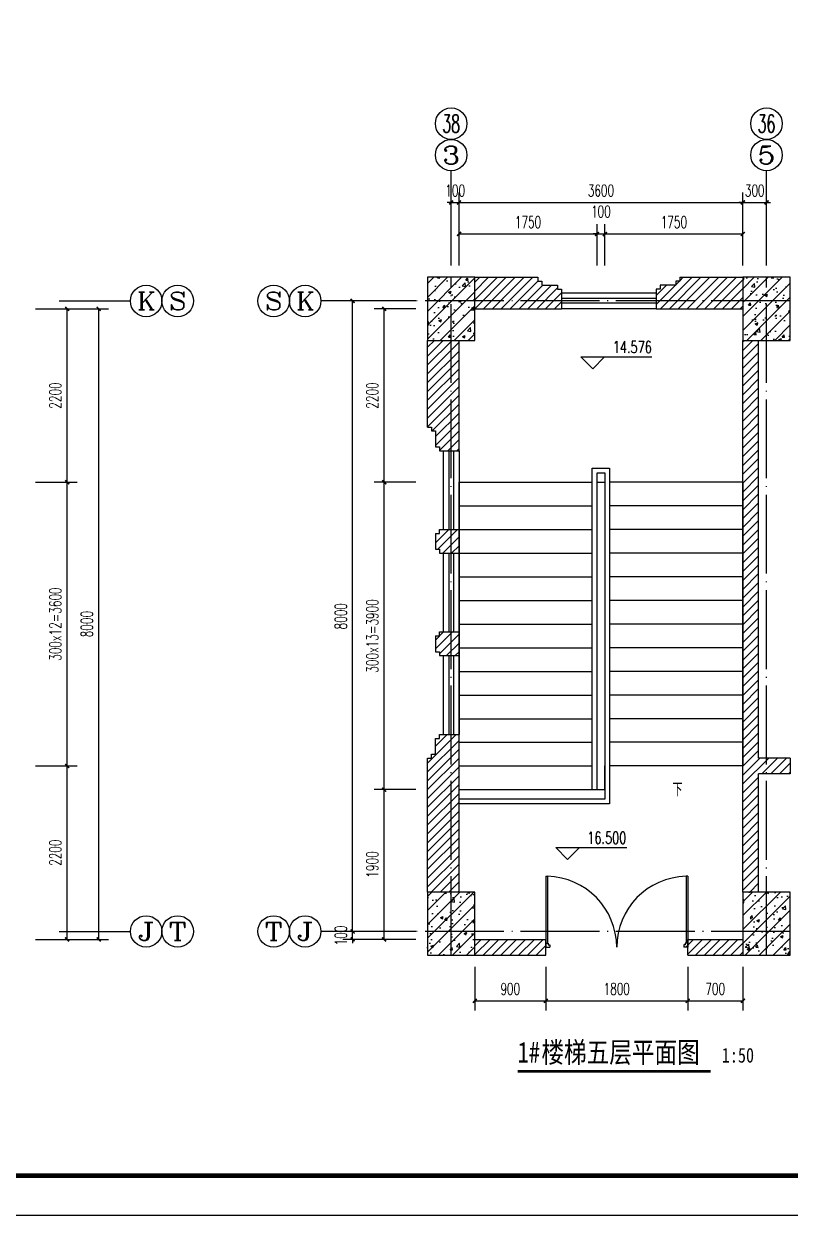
# Model space of a CAD drawing. Extents: x 307762 to 522490, y -326758 to -245675.
# Drawn here: x 316456 to 326177, y -275375 to -260260 of the extents above; entities that cross this region are included whole.
import ezdxf
from ezdxf.enums import TextEntityAlignment as Align

# ---------------------------------------------------------------- set-up
doc = ezdxf.new("R2010")
doc.units = 0
doc.header["$LTSCALE"] = 1000
doc.header["$MEASUREMENT"] = 0
doc.linetypes.add('DOTE', pattern=[2.42, 2, -0.2, 0.02, -0.2])
doc.layers.get('0').update_dxf_attribs({"linetype": 'CONTINUOUS'})
doc.layers.get('Defpoints').update_dxf_attribs({"color": 6, "linetype": 'CONTINUOUS'})
for name, color, linetype in [('A-墙线', 2, 'CONTINUOUS'), ('A-外窗', 145, 'CONTINUOUS'), ('A-门', 167, 'CONTINUOUS'), ('AXIS', 3, 'CONTINUOUS'), ('AXIS_TEXT', 7, 'CONTINUOUS'), ('COLUMN', 2, 'CONTINUOUS'), ('DIM_ELEV', 3, 'CONTINUOUS'), ('DIM_SYMB', 3, 'CONTINUOUS'), ('DOTE', 1, 'DOTE'), ('PUB_DIM', 3, 'CONTINUOUS'), ('PUB_HATCH', 250, 'CONTINUOUS'), ('PUB_TEXT', 7, 'CONTINUOUS'), ('STAIR', 4, 'CONTINUOUS'), ('图框', 85, 'CONTINUOUS')]:
    doc.layers.add(name, color=color, linetype=linetype)
doc.styles.add('_TCH_AXIS', font='COMPLEX', dxfattribs={"bigfont": 'GBCBIG'})
doc.styles.add('_TCH_DIM', font='SIMPLEX', dxfattribs={"bigfont": 'GBCBIG'})
doc.styles.add('COMPLEX', font='COMPLEX')
doc.styles.add('DIM_FONT', font='SIMPLEX.shx', dxfattribs={"width": 0.65})
doc.styles.add('房间名称', font='simhei.ttf', dxfattribs={"width": 0.8})
doc.dimstyles.new('DIMN50', dxfattribs={"dimscale": 0.5, "dimtxt": 300, "dimasz": 100, "dimexe": 250, "dimexo": 300, "dimgap": 150, "dimtad": 1, "dimdec": 0, "dimzin": 0, "dimdsep": 46, "dimtxsty": 'DIM_FONT', "dimblk": 'ARCHTICK', "dimcen": 0.09, "dimclrt": 7, "dimazin": 2, "dimtfac": 1, "dimtdec": 0, "dimtix": 1, "dimtmove": 2, "dimatfit": 3, "dimfxl": 0, "dimtolj": 1, "dimtzin": 0, "dimarcsym": 0})
pattern_1 = [(45, (0, 0), (-88.388348, 88.388348), []), (50, (0, 0), (358.6301, -31.37607), [37.5, -412.5]), (355, (0, 0), (-69.37567, 376.09607), [30, -330]), (100.4514, (29.9, -2.6), (289.2547, 344.71977), [31.8701, -350.57106]), (46.1842, (0, 100), (533.62052, -82.7595), [56.25, -618.75]), (96.6356, (44.47, 93.1), (467.33135, 487.05894), [47.80514, -525.8565]), (351.1842, (0, 100), (467.331, 487.0593), [45, -495]), (21, (50, 75), (298.45353, -201.30945), [37.5, -412.5]), (326, (50, 75), (121.65767, 362.57502), [30, -330]), (71.4514, (74.87, 58.22), (420.11131, 161.26525), [31.8701, -350.57106]), (37.5, (0, 0), (6.079928, 166.446927), [0, -326, 0, -335, 0, -331.25]), (7.5, (0, 0), (131.53477, 197.205856), [0, -191, 0, -318.5, 0, -126.25]), (327.5, (-111.5, 0), (266.91122, -11.277436), [0, -125, 0, -390, 0, -517.5]), (317.5, (-161.5, 0), (291.59308, 50.05249), [0, -162.5, 0, -259, 0, -367.5])]

# ---------------------------------------------------------------- blocks, each defined once
blk = doc.blocks.new('m1800')
at = {"layer": 'A-墙线'}
for p, q in [((-900, -100), (-900, 100)), ((900, -100), (900, 100))]:
    blk.add_line(p, q, dxfattribs=at)
at = {"layer": 'A-门'}
for p, q in [((-900, 900), (-900, 0)), ((-900, 900), (-880, 900)), ((-880, 900), (-880, 50)), ((880, 900), (880, 50)), ((900, 900), (880, 900)), ((900, 900), (900, 0)), ((-900, 50), (-870, 50)), ((-900, 0), (-850, 0)), ((-870, 50), (-870, 30)), ((-870, 30), (-850, 30)), ((-850, 30), (-850, 0)), ((850, 30), (850, 0)), ((870, 30), (850, 30)), ((900, 0), (850, 0)), ((870, 50), (870, 30)), ((900, 50), (870, 50))]:
    blk.add_line(p, q, dxfattribs=at)
for centre, start, end in [((-900, 0), 0, 88.7267), ((900, 0), 91.2733, 180)]:
    blk.add_arc(centre, 900, start, end, dxfattribs=at)
blk = doc.blocks.new('TJAD_TK_A1')
at = {"layer": '图框'}
blk.add_line((500.38, 356.45), (1341.38, 356.45), dxfattribs=at)
at = {"layer": '图框', "const_width": 1.2}
blk.add_lwpolyline([(1331.38, 940.45), (525.38, 940.45), (525.38, 366.45), (1331.38, 366.45)], close=True, dxfattribs=at)
blk = doc.blocks.new('_ArchTick')
at = {"color": 0, "linetype": 'ByBlock', "const_width": 0.4}
blk.add_lwpolyline([(-0.5, -0.5), (0.5, 0.5)], dxfattribs=at)
blk = doc.blocks.new('*D303')
at = {"layer": 'Defpoints', "color": 0}
for p in [(322177, -272076), (323077, -272076), (323077, -272655)]:
    blk.add_point(p, dxfattribs=at)
at = {"layer": 'PUB_DIM', "color": 0, "lineweight": -2}
for p, q in [((322177, -272226), (322177, -272780)), ((323077, -272226), (323077, -272780)), ((322177, -272655), (323077, -272655))]:
    blk.add_line(p, q, dxfattribs=at)
at = {"layer": 'PUB_DIM', "color": 0, "lineweight": -2, "xscale": 50, "yscale": 50, "zscale": 50, "rotation": 180}
blk.add_blockref('_ArchTick', (322177, -272655), dxfattribs=at)
at = {"layer": 'PUB_DIM', "color": 0, "lineweight": -2, "xscale": 50, "yscale": 50, "zscale": 50}
blk.add_blockref('_ArchTick', (323077, -272655), dxfattribs=at)
at = {"layer": 'PUB_DIM', "color": 7, "insert": (322627, -272505), "char_height": 150, "attachment_point": 5, "style": 'DIM_FONT'}
blk.add_mtext('\\A1;900', dxfattribs=at)
blk = doc.blocks.new('*D304')
at = {"layer": 'Defpoints', "color": 0}
for p in [(323077, -272076), (324877, -272076), (324877, -272655)]:
    blk.add_point(p, dxfattribs=at)
at = {"layer": 'PUB_DIM', "color": 0, "lineweight": -2}
for p, q in [((323077, -272226), (323077, -272780)), ((324877, -272226), (324877, -272780)), ((323077, -272655), (324877, -272655))]:
    blk.add_line(p, q, dxfattribs=at)
at = {"layer": 'PUB_DIM', "color": 0, "lineweight": -2, "xscale": 50, "yscale": 50, "zscale": 50, "rotation": 180}
blk.add_blockref('_ArchTick', (323077, -272655), dxfattribs=at)
at = {"layer": 'PUB_DIM', "color": 0, "lineweight": -2, "xscale": 50, "yscale": 50, "zscale": 50}
blk.add_blockref('_ArchTick', (324877, -272655), dxfattribs=at)
at = {"layer": 'PUB_DIM', "color": 7, "insert": (323977, -272505), "char_height": 150, "attachment_point": 5, "style": 'DIM_FONT'}
blk.add_mtext('\\A1;1800', dxfattribs=at)
blk = doc.blocks.new('*D305')
at = {"layer": 'Defpoints', "color": 0}
for p in [(324877, -272076), (325577, -272076), (325577, -272655)]:
    blk.add_point(p, dxfattribs=at)
at = {"layer": 'PUB_DIM', "color": 0, "lineweight": -2}
for p, q in [((324877, -272226), (324877, -272780)), ((325577, -272226), (325577, -272780)), ((324877, -272655), (325577, -272655))]:
    blk.add_line(p, q, dxfattribs=at)
at = {"layer": 'PUB_DIM', "color": 0, "lineweight": -2, "xscale": 50, "yscale": 50, "zscale": 50, "rotation": 180}
blk.add_blockref('_ArchTick', (324877, -272655), dxfattribs=at)
at = {"layer": 'PUB_DIM', "color": 0, "lineweight": -2, "xscale": 50, "yscale": 50, "zscale": 50}
blk.add_blockref('_ArchTick', (325577, -272655), dxfattribs=at)
at = {"layer": 'PUB_DIM', "color": 7, "insert": (325227, -272505), "char_height": 150, "attachment_point": 5, "style": 'DIM_FONT'}
blk.add_mtext('\\A1;700', dxfattribs=at)
blk = doc.blocks.new('*D505')
at = {"layer": 'AXIS', "color": 0, "lineweight": -2}
for p, q in [((321427, -269976), (320902, -269976)), ((321027, -271876), (321027, -269976)), ((321427, -271876), (320902, -271876))]:
    blk.add_line(p, q, dxfattribs=at)
at = {"layer": 'Defpoints', "color": 0}
for p in [(321027, -269976), (321577, -269976), (321577, -271876)]:
    blk.add_point(p, dxfattribs=at)
at = {"layer": 'AXIS', "color": 0, "lineweight": -2, "xscale": 50, "yscale": 50, "zscale": 50}
for p, rotation in [((321027, -269976), 90), ((321027, -271876), 270)]:
    blk.add_blockref('_ArchTick', p, dxfattribs=dict(at, rotation=rotation))
at = {"layer": 'AXIS', "color": 7, "insert": (320877, -270926), "char_height": 150, "attachment_point": 5, "rotation": 90, "style": 'DIM_FONT'}
blk.add_mtext('\\A1;1900', dxfattribs=at)
blk = doc.blocks.new('*D506')
at = {"layer": 'AXIS', "color": 0, "lineweight": -2}
for p, q in [((321427, -266076), (320902, -266076)), ((321027, -269976), (321027, -266076)), ((321427, -269976), (320902, -269976))]:
    blk.add_line(p, q, dxfattribs=at)
at = {"layer": 'Defpoints', "color": 0}
for p in [(321027, -266076), (321577, -266076), (321577, -269976)]:
    blk.add_point(p, dxfattribs=at)
at = {"layer": 'AXIS', "color": 0, "lineweight": -2, "xscale": 50, "yscale": 50, "zscale": 50}
for p, rotation in [((321027, -266076), 90), ((321027, -269976), 270)]:
    blk.add_blockref('_ArchTick', p, dxfattribs=dict(at, rotation=rotation))
at = {"layer": 'AXIS', "color": 7, "insert": (320877, -268026), "char_height": 150, "attachment_point": 5, "rotation": 90, "style": 'DIM_FONT'}
blk.add_mtext('\\A1;300x13=3900', dxfattribs=at)
blk = doc.blocks.new('*D507')
at = {"layer": 'AXIS', "color": 0, "lineweight": -2}
for p, q in [((321427, -263876), (320902, -263876)), ((321027, -266076), (321027, -263876)), ((321427, -266076), (320902, -266076))]:
    blk.add_line(p, q, dxfattribs=at)
at = {"layer": 'Defpoints', "color": 0}
for p in [(321027, -263876), (321577, -263876), (321577, -266076)]:
    blk.add_point(p, dxfattribs=at)
at = {"layer": 'AXIS', "color": 0, "lineweight": -2, "xscale": 50, "yscale": 50, "zscale": 50}
for p, rotation in [((321027, -263876), 90), ((321027, -266076), 270)]:
    blk.add_blockref('_ArchTick', p, dxfattribs=dict(at, rotation=rotation))
at = {"layer": 'AXIS', "color": 7, "insert": (320877, -264976), "char_height": 150, "attachment_point": 5, "rotation": 90, "style": 'DIM_FONT'}
blk.add_mtext('\\A1;2200', dxfattribs=at)
blk = doc.blocks.new('*D508')
at = {"layer": 'AXIS', "color": 0, "lineweight": -2}
for p, q in [((321427, -271776), (320502, -271776)), ((320627, -271776), (320627, -271726)), ((320627, -271876), (320627, -271776)), ((321427, -271876), (320502, -271876)), ((320627, -271876), (320627, -271926))]:
    blk.add_line(p, q, dxfattribs=at)
at = {"layer": 'Defpoints', "color": 0}
for p in [(320627, -271776), (321577, -271776), (321577, -271876)]:
    blk.add_point(p, dxfattribs=at)
at = {"layer": 'AXIS', "color": 0, "lineweight": -2, "xscale": 50, "yscale": 50, "zscale": 50}
for p, rotation in [((320627, -271776), 270), ((320627, -271876), 90)]:
    blk.add_blockref('_ArchTick', p, dxfattribs=dict(at, rotation=rotation))
at = {"layer": 'AXIS', "color": 7, "insert": (320477, -271826), "char_height": 150, "attachment_point": 5, "rotation": 90, "style": 'DIM_FONT'}
blk.add_mtext('\\A1;100', dxfattribs=at)
blk = doc.blocks.new('*D509')
at = {"layer": 'AXIS', "color": 0, "lineweight": -2}
for p, q in [((321427, -263776), (320502, -263776)), ((320627, -271776), (320627, -263776)), ((321427, -271776), (320502, -271776))]:
    blk.add_line(p, q, dxfattribs=at)
at = {"layer": 'Defpoints', "color": 0}
for p in [(320627, -263776), (321577, -263776), (321577, -271776)]:
    blk.add_point(p, dxfattribs=at)
at = {"layer": 'AXIS', "color": 0, "lineweight": -2, "xscale": 50, "yscale": 50, "zscale": 50}
for p, rotation in [((320627, -263776), 90), ((320627, -271776), 270)]:
    blk.add_blockref('_ArchTick', p, dxfattribs=dict(at, rotation=rotation))
at = {"layer": 'AXIS', "color": 7, "insert": (320477, -267776), "char_height": 150, "attachment_point": 5, "rotation": 90, "style": 'DIM_FONT'}
blk.add_mtext('\\A1;8000', dxfattribs=at)
blk = doc.blocks.new('*D510')
at = {"layer": 'AXIS', "color": 0, "lineweight": -2}
for p, q in [((321977, -263326), (321977, -262801)), ((323727, -263326), (323727, -262801)), ((321977, -262926), (323727, -262926))]:
    blk.add_line(p, q, dxfattribs=at)
at = {"layer": 'Defpoints', "color": 0}
for p in [(323727, -262926), (321977, -263476), (323727, -263476)]:
    blk.add_point(p, dxfattribs=at)
at = {"layer": 'AXIS', "color": 0, "lineweight": -2, "xscale": 50, "yscale": 50, "zscale": 50, "rotation": 180}
blk.add_blockref('_ArchTick', (321977, -262926), dxfattribs=at)
at = {"layer": 'AXIS', "color": 0, "lineweight": -2, "xscale": 50, "yscale": 50, "zscale": 50}
blk.add_blockref('_ArchTick', (323727, -262926), dxfattribs=at)
at = {"layer": 'AXIS', "color": 7, "insert": (322852, -262776), "char_height": 150, "attachment_point": 5, "style": 'DIM_FONT'}
blk.add_mtext('\\A1;1750', dxfattribs=at)
blk = doc.blocks.new('*D511')
at = {"layer": 'AXIS', "color": 0, "lineweight": -2}
for p, q in [((323727, -263326), (323727, -262801)), ((323827, -263326), (323827, -262801)), ((323727, -262926), (323677, -262926)), ((323727, -262926), (323827, -262926)), ((323827, -262926), (323877, -262926))]:
    blk.add_line(p, q, dxfattribs=at)
at = {"layer": 'Defpoints', "color": 0}
for p in [(323827, -262926), (323727, -263476), (323827, -263476)]:
    blk.add_point(p, dxfattribs=at)
at = {"layer": 'AXIS', "color": 0, "lineweight": -2, "xscale": 50, "yscale": 50, "zscale": 50}
blk.add_blockref('_ArchTick', (323727, -262926), dxfattribs=at)
at = {"layer": 'AXIS', "color": 0, "lineweight": -2, "xscale": 50, "yscale": 50, "zscale": 50, "rotation": 180}
blk.add_blockref('_ArchTick', (323827, -262926), dxfattribs=at)
at = {"layer": 'AXIS', "color": 7, "insert": (323777, -262642), "char_height": 150, "attachment_point": 5, "style": 'DIM_FONT'}
blk.add_mtext('\\A1;100', dxfattribs=at)
blk = doc.blocks.new('*D512')
at = {"layer": 'AXIS', "color": 0, "lineweight": -2}
for p, q in [((323827, -263326), (323827, -262801)), ((325577, -263326), (325577, -262801)), ((323827, -262926), (325577, -262926))]:
    blk.add_line(p, q, dxfattribs=at)
at = {"layer": 'Defpoints', "color": 0}
for p in [(325577, -262926), (323827, -263476), (325577, -263476)]:
    blk.add_point(p, dxfattribs=at)
at = {"layer": 'AXIS', "color": 0, "lineweight": -2, "xscale": 50, "yscale": 50, "zscale": 50, "rotation": 180}
blk.add_blockref('_ArchTick', (323827, -262926), dxfattribs=at)
at = {"layer": 'AXIS', "color": 0, "lineweight": -2, "xscale": 50, "yscale": 50, "zscale": 50}
blk.add_blockref('_ArchTick', (325577, -262926), dxfattribs=at)
at = {"layer": 'AXIS', "color": 7, "insert": (324702, -262776), "char_height": 150, "attachment_point": 5, "style": 'DIM_FONT'}
blk.add_mtext('\\A1;1750', dxfattribs=at)
blk = doc.blocks.new('*D513')
at = {"layer": 'AXIS', "color": 0, "lineweight": -2}
for p, q in [((321877, -263326), (321877, -262401)), ((321977, -263326), (321977, -262401)), ((321877, -262526), (321827, -262526)), ((321877, -262526), (321977, -262526)), ((321977, -262526), (322027, -262526))]:
    blk.add_line(p, q, dxfattribs=at)
at = {"layer": 'Defpoints', "color": 0}
for p in [(321977, -262526), (321877, -263476), (321977, -263476)]:
    blk.add_point(p, dxfattribs=at)
at = {"layer": 'AXIS', "color": 0, "lineweight": -2, "xscale": 50, "yscale": 50, "zscale": 50}
blk.add_blockref('_ArchTick', (321877, -262526), dxfattribs=at)
at = {"layer": 'AXIS', "color": 0, "lineweight": -2, "xscale": 50, "yscale": 50, "zscale": 50, "rotation": 180}
blk.add_blockref('_ArchTick', (321977, -262526), dxfattribs=at)
at = {"layer": 'AXIS', "color": 7, "insert": (321927, -262376), "char_height": 150, "attachment_point": 5, "style": 'DIM_FONT'}
blk.add_mtext('\\A1;100', dxfattribs=at)
blk = doc.blocks.new('*D514')
at = {"layer": 'AXIS', "color": 0, "lineweight": -2}
for p, q in [((321977, -263326), (321977, -262401)), ((325577, -263326), (325577, -262401)), ((321977, -262526), (325577, -262526))]:
    blk.add_line(p, q, dxfattribs=at)
at = {"layer": 'Defpoints', "color": 0}
for p in [(325577, -262526), (321977, -263476), (325577, -263476)]:
    blk.add_point(p, dxfattribs=at)
at = {"layer": 'AXIS', "color": 0, "lineweight": -2, "xscale": 50, "yscale": 50, "zscale": 50, "rotation": 180}
blk.add_blockref('_ArchTick', (321977, -262526), dxfattribs=at)
at = {"layer": 'AXIS', "color": 0, "lineweight": -2, "xscale": 50, "yscale": 50, "zscale": 50}
blk.add_blockref('_ArchTick', (325577, -262526), dxfattribs=at)
at = {"layer": 'AXIS', "color": 7, "insert": (323777, -262376), "char_height": 150, "attachment_point": 5, "style": 'DIM_FONT'}
blk.add_mtext('\\A1;3600', dxfattribs=at)
blk = doc.blocks.new('*D515')
at = {"layer": 'AXIS', "color": 0, "lineweight": -2}
for p, q in [((325577, -263326), (325577, -262401)), ((325877, -263326), (325877, -262401)), ((325577, -262526), (325527, -262526)), ((325577, -262526), (325877, -262526)), ((325877, -262526), (325927, -262526))]:
    blk.add_line(p, q, dxfattribs=at)
at = {"layer": 'Defpoints', "color": 0}
for p in [(325877, -262526), (325577, -263476), (325877, -263476)]:
    blk.add_point(p, dxfattribs=at)
at = {"layer": 'AXIS', "color": 0, "lineweight": -2, "xscale": 50, "yscale": 50, "zscale": 50}
blk.add_blockref('_ArchTick', (325577, -262526), dxfattribs=at)
at = {"layer": 'AXIS', "color": 0, "lineweight": -2, "xscale": 50, "yscale": 50, "zscale": 50, "rotation": 180}
blk.add_blockref('_ArchTick', (325877, -262526), dxfattribs=at)
at = {"layer": 'AXIS', "color": 7, "insert": (325727, -262376), "char_height": 150, "attachment_point": 5, "style": 'DIM_FONT'}
blk.add_mtext('\\A1;300', dxfattribs=at)
blk = doc.blocks.new('*D522')
at = {"layer": 'AXIS', "color": 0, "lineweight": -2}
for p, q in [((316606, -269676), (317131, -269676)), ((317006, -271876), (317006, -269676)), ((316606, -271876), (317131, -271876))]:
    blk.add_line(p, q, dxfattribs=at)
at = {"layer": 'Defpoints', "color": 0}
for p in [(316456, -269676), (317006, -269676), (316456, -271876)]:
    blk.add_point(p, dxfattribs=at)
at = {"layer": 'AXIS', "color": 0, "lineweight": -2, "xscale": 50, "yscale": 50, "zscale": 50}
for p, rotation in [((317006, -269676), 90), ((317006, -271876), 270)]:
    blk.add_blockref('_ArchTick', p, dxfattribs=dict(at, rotation=rotation))
at = {"layer": 'AXIS', "color": 7, "insert": (316856, -270776), "char_height": 150, "attachment_point": 5, "rotation": 90, "style": 'DIM_FONT'}
blk.add_mtext('\\A1;2200', dxfattribs=at)
blk = doc.blocks.new('*D523')
at = {"layer": 'AXIS', "color": 0, "lineweight": -2}
for p, q in [((316606, -266076), (317131, -266076)), ((317006, -269676), (317006, -266076)), ((316606, -269676), (317131, -269676))]:
    blk.add_line(p, q, dxfattribs=at)
at = {"layer": 'Defpoints', "color": 0}
for p in [(316456, -266076), (317006, -266076), (316456, -269676)]:
    blk.add_point(p, dxfattribs=at)
at = {"layer": 'AXIS', "color": 0, "lineweight": -2, "xscale": 50, "yscale": 50, "zscale": 50}
for p, rotation in [((317006, -266076), 90), ((317006, -269676), 270)]:
    blk.add_blockref('_ArchTick', p, dxfattribs=dict(at, rotation=rotation))
at = {"layer": 'AXIS', "color": 7, "insert": (316856, -267876), "char_height": 150, "attachment_point": 5, "rotation": 90, "style": 'DIM_FONT'}
blk.add_mtext('\\A1;300x12=3600', dxfattribs=at)
blk = doc.blocks.new('*D524')
at = {"layer": 'AXIS', "color": 0, "lineweight": -2}
for p, q in [((316606, -263876), (317131, -263876)), ((317006, -266076), (317006, -263876)), ((316606, -266076), (317131, -266076))]:
    blk.add_line(p, q, dxfattribs=at)
at = {"layer": 'Defpoints', "color": 0}
for p in [(316456, -263876), (317006, -263876), (316456, -266076)]:
    blk.add_point(p, dxfattribs=at)
at = {"layer": 'AXIS', "color": 0, "lineweight": -2, "xscale": 50, "yscale": 50, "zscale": 50}
for p, rotation in [((317006, -263876), 90), ((317006, -266076), 270)]:
    blk.add_blockref('_ArchTick', p, dxfattribs=dict(at, rotation=rotation))
at = {"layer": 'AXIS', "color": 7, "insert": (316856, -264976), "char_height": 150, "attachment_point": 5, "rotation": 90, "style": 'DIM_FONT'}
blk.add_mtext('\\A1;2200', dxfattribs=at)
blk = doc.blocks.new('*D525')
at = {"layer": 'AXIS', "color": 0, "lineweight": -2}
for p, q in [((316606, -263876), (317531, -263876)), ((317406, -271876), (317406, -263876)), ((316606, -271876), (317531, -271876))]:
    blk.add_line(p, q, dxfattribs=at)
at = {"layer": 'Defpoints', "color": 0}
for p in [(316456, -263876), (317406, -263876), (316456, -271876)]:
    blk.add_point(p, dxfattribs=at)
at = {"layer": 'AXIS', "color": 0, "lineweight": -2, "xscale": 50, "yscale": 50, "zscale": 50}
for p, rotation in [((317406, -263876), 90), ((317406, -271876), 270)]:
    blk.add_blockref('_ArchTick', p, dxfattribs=dict(at, rotation=rotation))
at = {"layer": 'AXIS', "color": 7, "insert": (317256, -267876), "char_height": 150, "attachment_point": 5, "rotation": 90, "style": 'DIM_FONT'}
blk.add_mtext('\\A1;8000', dxfattribs=at)
blk = doc.blocks.new('_AXISO')
blk.add_circle((0, 0), 0.5)
at = {"layer": 'AXIS_TEXT', "style": 'COMPLEX', "width": 1.041667}
blk.add_attdef('A', text='', height=0.56, dxfattribs=at).set_placement((-0.25, -0.28), (0.25, -0.28), align=Align.FIT)

msp = doc.modelspace()

# ---------------------------------------------------------------- hatches: boundary and pattern name
at = {"layer": 'PUB_HATCH'}
h = msp.add_hatch(dxfattribs=at)
h.set_pattern_fill('ANSI31', color=256, scale=50, style=0)
h.set_pattern_definition([(45, (315856.46, -257510.82), (-56.1266, 56.1266), [])])
h.paths.add_polyline_path([(323076.9, -271875.6), (322176.9, -271875.6), (322176.9, -272075.6), (323076.9, -272075.6)])
h.paths.add_polyline_path([(323276.9, -263625.6), (323226.9, -263625.6), (323226.9, -263575.6), (323026.9, -263575.6), (323026.9, -263525.6), (322976.9, -263525.6), (322976.9, -263475.6), (322176.9, -263475.6), (322176.9, -263875.6), (323276.9, -263875.6)])
h.paths.add_polyline_path([(325576.9, -263475.6), (324776.9, -263475.6), (324776.9, -263525.6), (324726.9, -263525.6), (324726.9, -263575.6), (324526.9, -263575.6), (324526.9, -263625.6), (324476.9, -263625.6), (324476.9, -263875.6), (325576.9, -263875.6)])
h.paths.add_polyline_path([(321976.9, -264275.6), (321576.9, -264275.6), (321576.9, -265375.6), (321626.9, -265375.6), (321626.9, -265425.6), (321676.9, -265425.6), (321676.9, -265625.6), (321726.9, -265625.6), (321726.9, -265675.6), (321976.9, -265675.6)])
h.paths.add_polyline_path([(321976.9, -266675.6), (321726.9, -266675.6), (321726.9, -266725.6), (321676.9, -266725.6), (321676.9, -266925.6), (321726.9, -266925.6), (321726.9, -266975.6), (321976.9, -266975.6)])
h.paths.add_polyline_path([(321976.9, -267975.6), (321726.9, -267975.6), (321726.9, -268025.6), (321676.9, -268025.6), (321676.9, -268225.6), (321726.9, -268225.6), (321726.9, -268275.6), (321976.9, -268275.6)])
h.paths.add_polyline_path([(321976.9, -269275.6), (321726.9, -269275.6), (321726.9, -269325.6), (321676.9, -269325.6), (321676.9, -269525.6), (321626.9, -269525.6), (321626.9, -269575.6), (321576.9, -269575.6), (321576.9, -271275.6), (321976.9, -271275.6)])
h.paths.add_polyline_path([(325576.9, -264275.6), (325776.9, -264275.6), (325776.9, -271275.6), (325576.9, -271275.6)])
h.paths.add_polyline_path([(326176.9, -269575.6), (325776.9, -269575.6), (325776.9, -269775.6), (326176.9, -269775.6)])
h.paths.add_polyline_path([(324856.9, -271875.6), (324856.9, -271925.6), (324846.9, -271925.6), (324846.9, -271945.6), (324826.9, -271945.6), (324826.9, -271975.6), (324876.9, -271975.6), (324876.9, -272075.6), (325576.9, -272075.6), (325576.9, -271875.6)])
h = msp.add_hatch(dxfattribs=at)
h.set_pattern_fill('钢筋混凝土', color=256, scale=50, style=0)
h.set_pattern_definition(pattern_1)
h.paths.add_polyline_path([(322176.9, -263475.6), (321576.9, -263475.6), (321576.9, -264275.6), (322176.9, -264275.6)])
h = msp.add_hatch(dxfattribs=at)
h.set_pattern_fill('钢筋混凝土', color=256, scale=50, style=0)
h.set_pattern_definition(pattern_1)
h.paths.add_polyline_path([(326176.9, -263475.6), (325576.9, -263475.6), (325576.9, -264275.6), (326176.9, -264275.6)])
h = msp.add_hatch(dxfattribs=at)
h.set_pattern_fill('钢筋混凝土', color=256, scale=50, style=0)
h.set_pattern_definition(pattern_1)
h.paths.add_polyline_path([(322176.9, -271275.6), (321576.9, -271275.6), (321576.9, -272075.6), (322176.9, -272075.6)])
h = msp.add_hatch(dxfattribs=at)
h.set_pattern_fill('钢筋混凝土', color=256, scale=50, style=0)
h.set_pattern_definition(pattern_1)
h.paths.add_polyline_path([(326176.9, -271275.6), (325576.9, -271275.6), (325576.9, -272075.6), (326176.9, -272075.6)])

# ---------------------------------------------------------------- linework, layer by layer
at = {"layer": 'A-墙线'}
for p, q in [((322176.9, -263475.6), (322976.9, -263475.6)), ((322976.9, -263475.6), (322976.9, -263525.6)), ((322976.9, -263525.6), (323026.9, -263525.6)), ((323026.9, -263525.6), (323026.9, -263575.6)), ((323026.9, -263575.6), (323226.9, -263575.6)), ((323226.9, -263575.6), (323226.9, -263625.6)), ((324526.9, -263575.6), (324526.9, -263625.6)), ((324726.9, -263575.6), (324526.9, -263575.6)), ((324726.9, -263525.6), (324726.9, -263575.6)), ((324776.9, -263525.6), (324726.9, -263525.6)), ((324776.9, -263475.6), (325576.9, -263475.6)), ((324776.9, -263475.6), (324776.9, -263525.6)), ((323226.9, -263625.6), (323276.9, -263625.6)), ((323276.9, -263625.6), (323276.9, -263875.6)), ((324526.9, -263625.6), (324476.9, -263625.6)), ((324476.9, -263625.6), (324476.9, -263875.6)), ((322176.9, -263875.6), (323276.9, -263875.6)), ((324476.9, -263875.6), (325576.9, -263875.6)), ((321576.9, -265375.6), (321576.9, -264275.6)), ((321976.9, -265675.6), (321976.9, -264275.6)), ((325576.9, -271275.6), (325576.9, -264275.6)), ((325776.9, -269575.6), (325776.9, -264275.6)), ((321576.9, -265375.6), (321626.9, -265375.6)), ((321626.9, -265375.6), (321626.9, -265425.6)), ((321626.9, -265425.6), (321676.9, -265425.6)), ((321676.9, -265425.6), (321676.9, -265625.6)), ((321676.9, -265625.6), (321726.9, -265625.6)), ((321726.9, -265625.6), (321726.9, -265675.6)), ((321726.9, -265675.6), (321976.9, -265675.6)), ((321676.9, -266725.6), (321676.9, -266925.6)), ((321676.9, -266725.6), (321726.9, -266725.6)), ((321726.9, -266725.6), (321726.9, -266675.6)), ((321726.9, -266675.6), (321976.9, -266675.6)), ((321976.9, -266675.6), (321976.9, -266975.6)), ((321676.9, -266925.6), (321726.9, -266925.6)), ((321726.9, -266925.6), (321726.9, -266975.6)), ((321726.9, -266975.6), (321976.9, -266975.6)), ((321726.9, -267975.6), (321976.9, -267975.6)), ((321726.9, -268025.6), (321726.9, -267975.6)), ((321976.9, -267975.6), (321976.9, -268275.6)), ((321676.9, -268025.6), (321676.9, -268225.6)), ((321676.9, -268025.6), (321726.9, -268025.6)), ((321676.9, -268225.6), (321726.9, -268225.6)), ((321726.9, -268225.6), (321726.9, -268275.6)), ((321726.9, -268275.6), (321976.9, -268275.6)), ((321676.9, -269325.6), (321726.9, -269325.6)), ((321676.9, -269525.6), (321676.9, -269325.6)), ((321726.9, -269325.6), (321726.9, -269275.6)), ((321726.9, -269275.6), (321976.9, -269275.6)), ((321976.9, -271275.6), (321976.9, -269275.6)), ((321576.9, -269575.6), (321626.9, -269575.6)), ((321576.9, -271275.6), (321576.9, -269575.6)), ((321626.9, -269525.6), (321676.9, -269525.6)), ((321626.9, -269575.6), (321626.9, -269525.6)), ((326176.9, -269575.6), (325776.9, -269575.6)), ((325776.9, -271275.6), (325776.9, -269775.6)), ((326176.9, -269775.6), (325776.9, -269775.6)), ((322176.9, -271875.6), (323076.9, -271875.6)), ((324876.9, -271875.6), (325576.9, -271875.6)), ((322176.9, -272075.6), (323076.9, -272075.6)), ((324876.9, -272075.6), (325576.9, -272075.6))]:
    msp.add_line(p, q, dxfattribs=at)
at = {"layer": 'A-外窗'}
for p, q in [((324476.9, -263675.6), (323276.9, -263675.6)), ((324476.9, -263745.6), (323276.9, -263745.6)), ((324476.9, -263805.6), (323276.9, -263805.6)), ((324476.9, -263875.6), (323276.9, -263875.6)), ((321776.9, -265675.6), (321776.9, -266675.6)), ((321846.9, -265675.6), (321846.9, -266675.6)), ((321906.9, -265675.6), (321906.9, -266675.6)), ((321976.9, -265675.6), (321976.9, -266675.6)), ((321776.9, -266975.6), (321776.9, -267975.6)), ((321846.9, -266975.6), (321846.9, -267975.6)), ((321906.9, -266975.6), (321906.9, -267975.6)), ((321976.9, -266975.6), (321976.9, -267975.6)), ((321776.9, -268275.6), (321776.9, -269275.6)), ((321846.9, -268275.6), (321846.9, -269275.6)), ((321906.9, -268275.6), (321906.9, -269275.6)), ((321976.9, -268275.6), (321976.9, -269275.6))]:
    msp.add_line(p, q, dxfattribs=at)
at = {"layer": 'AXIS'}
for p, q in [((321876.9, -261725.6), (321876.9, -261725.6)), ((325876.9, -261725.6), (325876.9, -261725.6)), ((321876.9, -263325.6), (321876.9, -262125.6)), ((325876.9, -263325.6), (325876.9, -262125.6)), ((316906.5, -263775.6), (317808.2, -263775.6)), ((318208.2, -263775.6), (318208.2, -263775.6)), ((319825.1, -263775.6), (319825.1, -263775.6)), ((321426.9, -263775.6), (320225.1, -263775.6)), ((316906.5, -271775.6), (317808.2, -271775.6)), ((318208.2, -271775.6), (318208.2, -271775.6)), ((319825.1, -271775.6), (319825.1, -271775.6)), ((321426.9, -271775.6), (320225.1, -271775.6))]:
    msp.add_line(p, q, dxfattribs=at)
at = {"layer": 'COLUMN'}
for p, q in [((322176.9, -263475.6), (321576.9, -263475.6)), ((321576.9, -263475.6), (321576.9, -264275.6)), ((322176.9, -264275.6), (322176.9, -263475.6)), ((326176.9, -263475.6), (325576.9, -263475.6)), ((325576.9, -263475.6), (325576.9, -264275.6)), ((326176.9, -264275.6), (326176.9, -263475.6)), ((321576.9, -264275.6), (322176.9, -264275.6)), ((325576.9, -264275.6), (326176.9, -264275.6)), ((322176.9, -271275.6), (321576.9, -271275.6)), ((321576.9, -271275.6), (321576.9, -272075.6)), ((322176.9, -272075.6), (322176.9, -271275.6)), ((326176.9, -271275.6), (325576.9, -271275.6)), ((325576.9, -271275.6), (325576.9, -272075.6)), ((326176.9, -272075.6), (326176.9, -271275.6)), ((321576.9, -272075.6), (322176.9, -272075.6)), ((325576.9, -272075.6), (326176.9, -272075.6))]:
    msp.add_line(p, q, dxfattribs=at)
at = {"layer": 'Defpoints'}
msp.add_line((326176.9, -269575.6), (326176.9, -269775.6), dxfattribs=at)
at = {"layer": 'DIM_ELEV'}
for p, q in [((323672.2, -264635.6), (323522.2, -264485.6)), ((323522.2, -264485.6), (324422.2, -264485.6)), ((323672.2, -264635.6), (323822.2, -264485.6)), ((323353.4, -270861.8), (323203.4, -270711.8)), ((323203.4, -270711.8), (324103.4, -270711.8)), ((323353.4, -270861.8), (323503.4, -270711.8))]:
    msp.add_line(p, q, dxfattribs=at)
at = {"layer": 'DIM_SYMB'}
msp.add_lwpolyline([(324731.9, -269675.6, 0, 0, 0), (324731.9, -264870.7, 0, 0, 0), (322821.9, -264870.7, 0, 0, 0), (322821.9, -269825.6, 40, 0, 0), (322821.9, -269975.6, 0, 0, 0)], format="xyseb", dxfattribs=at)
at = {"layer": 'DIM_SYMB', "const_width": 35}
msp.add_lwpolyline([(322719.3, -273550.8), (325169.9, -273550.8)], dxfattribs=at)
at = {"layer": 'DOTE', "ltscale": 0.5}
for p, q in [((321876.9, -272075.6), (321876.9, -263475.6)), ((325876.9, -272075.6), (325876.9, -263475.6)), ((326176.9, -263775.6), (321149, -263775.6)), ((326176.9, -271775.6), (321149, -271775.6))]:
    msp.add_line(p, q, dxfattribs=at)
at = {"layer": 'PUB_HATCH', "color": 1}
msp.add_lwpolyline([(345311.7, -246175.1), (309011.7, -246175.1), (309011.7, -274875.1), (345311.7, -274875.1)], close=True, dxfattribs=at)
at = {"layer": 'STAIR'}
for p, q in [((323666.9, -269975.6), (323666.9, -265895.6)), ((323666.9, -265895.6), (323886.9, -265895.6)), ((323726.9, -269975.6), (323726.9, -265955.6)), ((323726.9, -265955.6), (323826.9, -265955.6)), ((323826.9, -265955.6), (323826.9, -270095.6)), ((323886.9, -265895.6), (323886.9, -270155.6)), ((321976.9, -269975.6), (321976.9, -266075.6)), ((321976.9, -266075.6), (323666.9, -266075.6)), ((323726.9, -269975.6), (323726.9, -266075.6)), ((323726.9, -266075.6), (323826.9, -266075.6)), ((323826.9, -266075.6), (323826.9, -269675.6)), ((325576.9, -266075.6), (323886.9, -266075.6)), ((325576.9, -266075.6), (325576.9, -269675.6)), ((321976.9, -266375.6), (323666.9, -266375.6)), ((325576.9, -266375.6), (323886.9, -266375.6)), ((321976.9, -266675.6), (323666.9, -266675.6)), ((325576.9, -266675.6), (323886.9, -266675.6)), ((321976.9, -266975.6), (323666.9, -266975.6)), ((325576.9, -266975.6), (323886.9, -266975.6)), ((321976.9, -267275.6), (323666.9, -267275.6)), ((325576.9, -267275.6), (323886.9, -267275.6)), ((321976.9, -267575.6), (323666.9, -267575.6)), ((325576.9, -267575.6), (323886.9, -267575.6)), ((321976.9, -267875.6), (323666.9, -267875.6)), ((325576.9, -267875.6), (323886.9, -267875.6)), ((321976.9, -268175.6), (323666.9, -268175.6)), ((325576.9, -268175.6), (323886.9, -268175.6)), ((321976.9, -268475.6), (323666.9, -268475.6)), ((325576.9, -268475.6), (323886.9, -268475.6)), ((321976.9, -268775.6), (323666.9, -268775.6)), ((325576.9, -268775.6), (323886.9, -268775.6)), ((321976.9, -269075.6), (323666.9, -269075.6)), ((325576.9, -269075.6), (323886.9, -269075.6)), ((321976.9, -269375.6), (323666.9, -269375.6)), ((325576.9, -269375.6), (323886.9, -269375.6)), ((321976.9, -269675.6), (323666.9, -269675.6)), ((323826.9, -269975.6), (323826.9, -269675.6)), ((325576.9, -269675.6), (323886.9, -269675.6)), ((321976.9, -269975.6), (323666.9, -269975.6)), ((323826.9, -270095.6), (321976.9, -270095.6)), ((321976.9, -270155.6), (321976.9, -270095.6)), ((323666.9, -269975.6), (323726.9, -269975.6)), ((323666.9, -269975.6), (323726.9, -269975.6)), ((323726.9, -269975.6), (323826.9, -269975.6)), ((323886.9, -270155.6), (321976.9, -270155.6))]:
    msp.add_line(p, q, dxfattribs=at)

# ---------------------------------------------------------------- block references
at = {"layer": 'A-门'}
msp.add_blockref('m1800', (323976.9, -271975.6), dxfattribs=at)
at = {"layer": 'AXIS'}
ref = msp.add_blockref('_AXISO', (321876.9, -261525.6), dxfattribs=dict(at, xscale=400, yscale=400, zscale=400))
ref.add_attrib('A', '38', dxfattribs={"layer": 'AXIS_TEXT', "height": 226.27, "style": '_TCH_AXIS', "width": 0.636364}).set_placement((321763.8, -261638.8), (321990, -261638.8), align=Align.FIT)
ref = msp.add_blockref('_AXISO', (325876.9, -261525.6), dxfattribs=dict(at, xscale=400, yscale=400, zscale=400))
ref.add_attrib('A', '36', dxfattribs={"layer": 'AXIS_TEXT', "height": 226.27, "style": '_TCH_AXIS', "width": 0.636364}).set_placement((325763.8, -261638.8), (325990, -261638.8), align=Align.FIT)
ref = msp.add_blockref('_AXISO', (321876.9, -261925.6), dxfattribs=dict(at, xscale=400, yscale=400, zscale=400))
ref.add_attrib('A', '3', dxfattribs={"layer": 'AXIS_TEXT', "height": 226.3, "style": '_TCH_AXIS', "width": 1.5}).set_placement((321763.8, -262038.8), (321990, -262038.8), align=Align.FIT)
ref = msp.add_blockref('_AXISO', (325876.9, -261925.6), dxfattribs=dict(at, xscale=400, yscale=400, zscale=400))
ref.add_attrib('A', '5', dxfattribs={"layer": 'AXIS_TEXT', "height": 226.3, "style": '_TCH_AXIS', "width": 1.5}).set_placement((325763.8, -262038.8), (325990, -262038.8), align=Align.FIT)
ref = msp.add_blockref('_AXISO', (318008.2, -263775.6), dxfattribs=dict(at, xscale=400, yscale=400, zscale=400))
ref.add_attrib('A', 'K', dxfattribs={"layer": 'AXIS_TEXT', "height": 226.3, "style": '_TCH_AXIS', "width": 1.105263}).set_placement((317895.1, -263888.8), (318121.4, -263888.8), align=Align.FIT)
ref = msp.add_blockref('_AXISO', (318408.2, -263775.6), dxfattribs=dict(at, xscale=400, yscale=400, zscale=400))
ref.add_attrib('A', 'S', dxfattribs={"layer": 'AXIS_TEXT', "height": 226.3, "style": '_TCH_AXIS', "width": 1.5}).set_placement((318295.1, -263888.8), (318521.4, -263888.8), align=Align.FIT)
ref = msp.add_blockref('_AXISO', (319625.1, -263775.6), dxfattribs=dict(at, xscale=400, yscale=400, zscale=400))
ref.add_attrib('A', 'S', dxfattribs={"layer": 'AXIS_TEXT', "height": 226.3, "style": '_TCH_AXIS', "width": 1.5}).set_placement((319512, -263888.8), (319738.3, -263888.8), align=Align.FIT)
ref = msp.add_blockref('_AXISO', (320025.1, -263775.6), dxfattribs=dict(at, xscale=400, yscale=400, zscale=400))
ref.add_attrib('A', 'K', dxfattribs={"layer": 'AXIS_TEXT', "height": 226.3, "style": '_TCH_AXIS', "width": 1.105263}).set_placement((319912, -263888.8), (320138.3, -263888.8), align=Align.FIT)
ref = msp.add_blockref('_AXISO', (318008.2, -271775.6), dxfattribs=dict(at, xscale=400, yscale=400, zscale=400))
ref.add_attrib('A', 'J', dxfattribs={"layer": 'AXIS_TEXT', "height": 226.3, "style": '_TCH_AXIS', "width": 1.909091}).set_placement((317895.1, -271888.8), (318121.4, -271888.8), align=Align.FIT)
ref = msp.add_blockref('_AXISO', (318408.2, -271775.6), dxfattribs=dict(at, xscale=400, yscale=400, zscale=400))
ref.add_attrib('A', 'T', dxfattribs={"layer": 'AXIS_TEXT', "height": 226.3, "style": '_TCH_AXIS', "width": 1.4}).set_placement((318295.1, -271888.8), (318521.4, -271888.8), align=Align.FIT)
ref = msp.add_blockref('_AXISO', (319625.1, -271775.6), dxfattribs=dict(at, xscale=400, yscale=400, zscale=400))
ref.add_attrib('A', 'T', dxfattribs={"layer": 'AXIS_TEXT', "height": 226.3, "style": '_TCH_AXIS', "width": 1.4}).set_placement((319512, -271888.8), (319738.3, -271888.8), align=Align.FIT)
ref = msp.add_blockref('_AXISO', (320025.1, -271775.6), dxfattribs=dict(at, xscale=400, yscale=400, zscale=400))
ref.add_attrib('A', 'J', dxfattribs={"layer": 'AXIS_TEXT', "height": 226.3, "style": '_TCH_AXIS', "width": 1.909091}).set_placement((319912, -271888.8), (320138.3, -271888.8), align=Align.FIT)
at = {"layer": '图框', "xscale": 50, "yscale": 50, "zscale": 50}
msp.add_blockref('TJAD_TK_A1', (282742.8, -293197.5), dxfattribs=at)

# ---------------------------------------------------------------- texts
at = {"layer": 'PUB_TEXT'}
for s, height, style, width, p in [('14.576', 148.75, '_TCH_DIM', 0.705882, (323927.2, -264435.6)), ('16.500', 148.75, '_TCH_DIM', 0.705882, (323603.4, -270661.8)), ('1#', 262.87, '房间名称', 0.8, (322719.3, -273439.5)), ('楼梯五层平面图', 262.87, '房间名称', 0.8, (323021.7, -273439.5)), ('1:50', 187.76, '房间名称', 0.8, (325309.9, -273439.5))]:
    msp.add_text(s, height=height, dxfattribs=dict(at, style=style, width=width)).set_placement(p)
at = {"layer": 'PUB_TEXT', "style": '_TCH_DIM'}
msp.add_text('下', height=168.8, dxfattribs=at).set_placement((324684.4, -270060.6))

# ---------------------------------------------------------------- dimensions: what is measured, and where the dimension line sits
at = {"layer": 'AXIS'}
for p1, p2, distance, picture, middle in [((321876.9, -263475.6), (321976.9, -263475.6), 950, '*D513', (321926.9, -262375.6)), ((321976.9, -263475.6), (325576.9, -263475.6), 950, '*D514', (323776.9, -262375.6)), ((325576.9, -263475.6), (325876.9, -263475.6), 950, '*D515', (325726.9, -262375.6)), ((321976.9, -263475.6), (323726.9, -263475.6), 550, '*D510', (322851.9, -262775.6)), ((323826.9, -263475.6), (325576.9, -263475.6), 550, '*D512', (324701.9, -262775.6)), ((321576.9, -271775.6), (321576.9, -263775.6), 950, '*D509', (320476.9, -267775.6)), ((316456.5, -266075.6), (316456.5, -263875.6), -550, '*D524', (316856.5, -264975.6)), ((316456.5, -271875.6), (316456.5, -263875.6), -950, '*D525', (317256.5, -267875.6)), ((321576.9, -266075.6), (321576.9, -263875.6), 550, '*D507', (320876.9, -264975.6)), ((316456.5, -271875.6), (316456.5, -269675.6), -550, '*D522', (316856.5, -270775.6)), ((321576.9, -271875.6), (321576.9, -269975.6), 550, '*D505', (320876.9, -270925.6)), ((321576.9, -271875.6), (321576.9, -271775.6), 950, '*D508', (320476.9, -271825.6))]:
    dim = msp.add_aligned_dim(p1=p1, p2=p2, distance=distance, dimstyle='DIMN50', dxfattribs=at)
    dim.commit()
    dim.dimension.update_dxf_attribs({"geometry": picture, "text_midpoint": middle})
dim = msp.add_linear_dim(base=(323826.9, -262925.6), p1=(323726.9, -263475.6), p2=(323826.9, -263475.6), angle=0, dimstyle='DIMN50', dxfattribs=at)
dim.commit()
dim.dimension.update_dxf_attribs({"geometry": '*D511', "text_midpoint": (323776.9, -262641.9), "dimtype": 129})
for p1, p2, distance, text, picture, middle in [((316456.5, -269675.6), (316456.5, -266075.6), -550, '300x12=3600', '*D523', (316856.5, -267875.6)), ((321576.9, -269975.6), (321576.9, -266075.6), 550, '300x13=3900', '*D506', (320876.9, -268025.6))]:
    dim = msp.add_aligned_dim(p1=p1, p2=p2, distance=distance, text=text, dimstyle='DIMN50', dxfattribs=at)
    dim.commit()
    dim.dimension.update_dxf_attribs({"geometry": picture, "text_midpoint": middle})
at = {"layer": 'PUB_DIM'}
for p1, p2, picture, middle in [((322176.9, -272075.6), (323076.9, -272075.6), '*D303', (322626.9, -272504.8)), ((323076.9, -272075.6), (324876.9, -272075.6), '*D304', (323976.9, -272504.8)), ((324876.9, -272075.6), (325576.9, -272075.6), '*D305', (325226.9, -272504.8))]:
    dim = msp.add_aligned_dim(p1=p1, p2=p2, distance=-579.1, dimstyle='DIMN50', dxfattribs=at)
    dim.commit()
    dim.dimension.update_dxf_attribs({"geometry": picture, "text_midpoint": middle})

doc.saveas('drawing.dxf')
